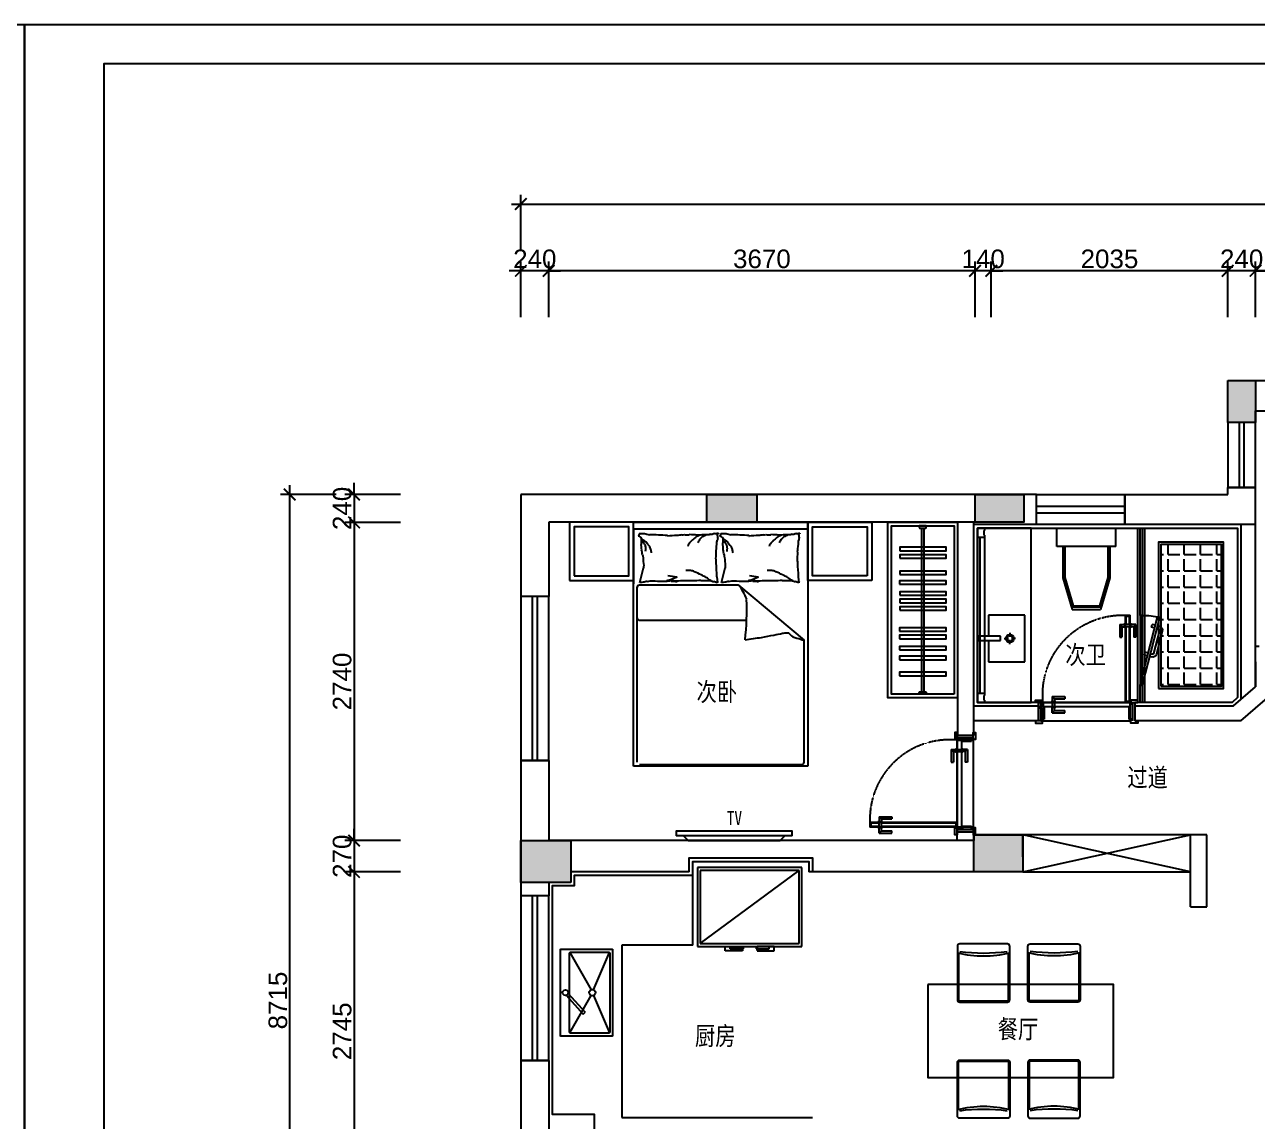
# Model space of a CAD drawing. Header units: millimetres. Extents: x 148889 to 229003, y -70503 to 111106.
# Drawn here: x 196937 to 207548, y -269 to 9174 of the extents above; entities that cross this region are included whole.
import ezdxf
from ezdxf.lldxf.tags import DXFTag

# ---------------------------------------------------------------- set-up
doc = ezdxf.new("R2010")
doc.units = ezdxf.units.MM
doc.header["$PDMODE"] = 3
doc.linetypes.add('DASHED2', pattern=[0.375, 0.25, -0.125])
doc.linetypes.add('HIDDEN', pattern=[0.375, 0.25, -0.125])
for name, color, linetype in [('8', 8, 'Continuous'), ('C-门套', 16, 'Continuous'), ('F-地坪3(地台)', 6, 'Continuous'), ('P-原墙线', 7, 'Continuous'), ('P-固定家具1(到顶)', 3, 'Continuous'), ('P-固定家具2(不到顶)', 2, 'Continuous'), ('P-外部尺寸', 44, 'Continuous'), ('P-完成面', 1, 'Continuous'), ('P-文字', 3, 'Continuous'), ('P-新墙线', 4, 'Continuous'), ('P-洁具', 3, 'Continuous'), ('P-活动家具', 3, 'Continuous'), ('P-窗', 3, 'Continuous'), ('P-门', 1, 'Continuous'), ('P-门套', 1, 'Continuous'), ('大墨图框', 4, 'Continuous')]:
    doc.layers.add(name, color=color, linetype=linetype)
doc.styles.add('Arial', font='arial.ttf')
doc.styles.add('H1', font='SimSun.ttf')
tags = doc.linetypes.add('ACAD_ISO03W100', pattern=[30, 12, -18]).pattern_tags.tags
tags[6:7] = [DXFTag(74, 4), DXFTag(75, 0), DXFTag(340, '0'), DXFTag(46, 1.0), DXFTag(50, 0.0), DXFTag(44, 0.0), DXFTag(45, 0.0)]
tags[4:5] = [DXFTag(74, 4), DXFTag(75, 0), DXFTag(340, '0'), DXFTag(46, 1.0), DXFTag(50, 0.0), DXFTag(44, 0.0), DXFTag(45, 0.0)]
doc.dimstyles.new('1比80', dxfattribs={"dimscale": 80, "dimtxt": 2, "dimasz": 1.25, "dimexe": 1, "dimexo": 1, "dimgap": 0.25, "dimtad": 1, "dimdec": 0, "dimrnd": 0.005, "dimzin": 0, "dimdsep": 46, "dimtxsty": 'Arial', "dimblk": 'ARCHTICK', "dimcen": 0.125, "dimdle": 1, "dimclrd": 44, "dimclre": 44, "dimclrt": 50, "dimadec": 0, "dimazin": 0, "dimtfac": 1, "dimtdec": 0, "dimtix": 1, "dimtmove": 2, "dimatfit": 3, "dimldrblk": 'DOT', "dimfxl": 5, "dimfxlon": 1, "dimtvp": 1, "dimtolj": 1, "dimtzin": 0, "dimarcsym": 0})

# ---------------------------------------------------------------- blocks, each defined once
blk = doc.blocks.new('_ArchTick')
at = {"color": 0, "linetype": 'ByBlock', "const_width": 0.15}
blk.add_lwpolyline([(-0.5, -0.5), (0.5, 0.5)], dxfattribs=at)
blk = doc.blocks.new('*D194')
at = {"layer": 'Defpoints', "color": 0}
for p in [(207293, 7054), (207293, 6108), (207533, 6108)]:
    blk.add_point(p, dxfattribs=at)
at = {"layer": 'P-外部尺寸', "color": 44, "lineweight": -2}
for p, q in [((207293, 6654), (207293, 7134)), ((207533, 6654), (207533, 7134)), ((207293, 7054), (207193, 7054)), ((207533, 7054), (207293, 7054)), ((207533, 7054), (207633, 7054))]:
    blk.add_line(p, q, dxfattribs=at)
at = {"layer": 'P-外部尺寸', "color": 44, "lineweight": -2, "xscale": 100, "yscale": 100, "zscale": 100}
blk.add_blockref('_ArchTick', (207293, 7054), dxfattribs=at)
at = {"layer": 'P-外部尺寸', "color": 44, "lineweight": -2, "xscale": 100, "yscale": 100, "zscale": 100, "rotation": 180}
blk.add_blockref('_ArchTick', (207533, 7054), dxfattribs=at)
at = {"layer": 'P-外部尺寸', "color": 50, "insert": (207413, 7156), "char_height": 160, "attachment_point": 5, "style": 'Arial'}
blk.add_mtext('\\A1;240', dxfattribs=at)
blk = doc.blocks.new('_Dot')
at = {"color": 0, "linetype": 'ByBlock', "lineweight": -2}
blk.add_line((-0.5, 0), (-1, 0), dxfattribs=at)
at = {"color": 0, "linetype": 'ByBlock', "const_width": 0.5}
blk.add_lwpolyline([(-0.25, 0, 1), (0.25, 0, 1)], format="xyb", close=True, dxfattribs=at)
blk = doc.blocks.new('*D195')
at = {"layer": 'Defpoints', "color": 0}
for p in [(205258, 7054), (207293, 6108), (205258, 4868)]:
    blk.add_point(p, dxfattribs=at)
at = {"layer": 'P-外部尺寸', "color": 44, "lineweight": -2}
for p, q in [((205258, 6654), (205258, 7134)), ((207293, 6654), (207293, 7134)), ((207373, 7054), (205178, 7054))]:
    blk.add_line(p, q, dxfattribs=at)
at = {"layer": 'P-外部尺寸', "color": 44, "lineweight": -2, "xscale": 100, "yscale": 100, "zscale": 100, "rotation": 180}
blk.add_blockref('_ArchTick', (205258, 7054), dxfattribs=at)
at = {"layer": 'P-外部尺寸', "color": 44, "lineweight": -2, "xscale": 100, "yscale": 100, "zscale": 100}
blk.add_blockref('_ArchTick', (207293, 7054), dxfattribs=at)
at = {"layer": 'P-外部尺寸', "color": 50, "insert": (206275, 7156), "char_height": 160, "attachment_point": 5, "style": 'Arial'}
blk.add_mtext('\\A1;2035', dxfattribs=at)
blk = doc.blocks.new('*D196')
at = {"layer": 'Defpoints', "color": 0}
for p in [(205118, 7054), (205118, 4888), (205258, 4868)]:
    blk.add_point(p, dxfattribs=at)
at = {"layer": 'P-外部尺寸', "color": 44, "lineweight": -2}
for p, q in [((205118, 6654), (205118, 7134)), ((205258, 6654), (205258, 7134)), ((205118, 7054), (205018, 7054)), ((205258, 7054), (205118, 7054)), ((205258, 7054), (205358, 7054))]:
    blk.add_line(p, q, dxfattribs=at)
at = {"layer": 'P-外部尺寸', "color": 44, "lineweight": -2, "xscale": 100, "yscale": 100, "zscale": 100}
blk.add_blockref('_ArchTick', (205118, 7054), dxfattribs=at)
at = {"layer": 'P-外部尺寸', "color": 44, "lineweight": -2, "xscale": 100, "yscale": 100, "zscale": 100, "rotation": 180}
blk.add_blockref('_ArchTick', (205258, 7054), dxfattribs=at)
at = {"layer": 'P-外部尺寸', "color": 50, "insert": (205188, 7156), "char_height": 160, "attachment_point": 5, "style": 'Arial'}
blk.add_mtext('\\A1;140', dxfattribs=at)
blk = doc.blocks.new('*D197')
at = {"layer": 'Defpoints', "color": 0}
for p in [(201448, 7054), (201448, 4888), (205118, 4888)]:
    blk.add_point(p, dxfattribs=at)
at = {"layer": 'P-外部尺寸', "color": 44, "lineweight": -2}
for p, q in [((201448, 6654), (201448, 7134)), ((205118, 6654), (205118, 7134)), ((205198, 7054), (201368, 7054))]:
    blk.add_line(p, q, dxfattribs=at)
at = {"layer": 'P-外部尺寸', "color": 44, "lineweight": -2, "xscale": 100, "yscale": 100, "zscale": 100, "rotation": 180}
blk.add_blockref('_ArchTick', (201448, 7054), dxfattribs=at)
at = {"layer": 'P-外部尺寸', "color": 44, "lineweight": -2, "xscale": 100, "yscale": 100, "zscale": 100}
blk.add_blockref('_ArchTick', (205118, 7054), dxfattribs=at)
at = {"layer": 'P-外部尺寸', "color": 50, "insert": (203283, 7156), "char_height": 160, "attachment_point": 5, "style": 'Arial'}
blk.add_mtext('\\A1;3670', dxfattribs=at)
blk = doc.blocks.new('*D198')
at = {"layer": 'Defpoints', "color": 0}
for p in [(201208, 7054), (201208, 4888), (201448, 4888)]:
    blk.add_point(p, dxfattribs=at)
at = {"layer": 'P-外部尺寸', "color": 44, "lineweight": -2}
for p, q in [((201208, 6654), (201208, 7134)), ((201448, 6654), (201448, 7134)), ((201208, 7054), (201108, 7054)), ((201448, 7054), (201208, 7054)), ((201448, 7054), (201548, 7054))]:
    blk.add_line(p, q, dxfattribs=at)
at = {"layer": 'P-外部尺寸', "color": 44, "lineweight": -2, "xscale": 100, "yscale": 100, "zscale": 100}
blk.add_blockref('_ArchTick', (201208, 7054), dxfattribs=at)
at = {"layer": 'P-外部尺寸', "color": 44, "lineweight": -2, "xscale": 100, "yscale": 100, "zscale": 100, "rotation": 180}
blk.add_blockref('_ArchTick', (201448, 7054), dxfattribs=at)
at = {"layer": 'P-外部尺寸', "color": 50, "insert": (201328, 7156), "char_height": 160, "attachment_point": 5, "style": 'Arial'}
blk.add_mtext('\\A1;240', dxfattribs=at)
blk = doc.blocks.new('*D199')
at = {"layer": 'Defpoints', "color": 0}
for p in [(201992, 5128), (199772, 4888), (201992, 4888)]:
    blk.add_point(p, dxfattribs=at)
at = {"layer": 'P-外部尺寸', "color": 44, "lineweight": -2}
for p, q in [((199772, 5128), (199772, 5228)), ((200172, 5128), (199692, 5128)), ((199772, 5128), (199772, 4888)), ((200172, 4888), (199692, 4888)), ((199772, 4888), (199772, 4788))]:
    blk.add_line(p, q, dxfattribs=at)
at = {"layer": 'P-外部尺寸', "color": 44, "lineweight": -2, "xscale": 100, "yscale": 100, "zscale": 100}
for p, rotation in [((199772, 5128), 270), ((199772, 4888), 90)]:
    blk.add_blockref('_ArchTick', p, dxfattribs=dict(at, rotation=rotation))
at = {"layer": 'P-外部尺寸', "color": 50, "insert": (199670, 5008), "char_height": 160, "attachment_point": 5, "rotation": 90, "style": 'Arial'}
blk.add_mtext('\\A1;240', dxfattribs=at)
blk = doc.blocks.new('*D200')
at = {"layer": 'Defpoints', "color": 0}
for p in [(201992, 4888), (199772, 2148), (202657, 2148)]:
    blk.add_point(p, dxfattribs=at)
at = {"layer": 'P-外部尺寸', "color": 44, "lineweight": -2}
for p, q in [((200172, 4888), (199692, 4888)), ((199772, 4968), (199772, 2068)), ((200172, 2148), (199692, 2148))]:
    blk.add_line(p, q, dxfattribs=at)
at = {"layer": 'P-外部尺寸', "color": 44, "lineweight": -2, "xscale": 100, "yscale": 100, "zscale": 100}
for p, rotation in [((199772, 4888), 90), ((199772, 2148), 270)]:
    blk.add_blockref('_ArchTick', p, dxfattribs=dict(at, rotation=rotation))
at = {"layer": 'P-外部尺寸', "color": 50, "insert": (199670, 3518), "char_height": 160, "attachment_point": 5, "rotation": 90, "style": 'Arial'}
blk.add_mtext('\\A1;2740', dxfattribs=at)
blk = doc.blocks.new('*D201')
at = {"layer": 'Defpoints', "color": 0}
for p in [(202657, 2148), (199772, 1878), (202657, 1878)]:
    blk.add_point(p, dxfattribs=at)
at = {"layer": 'P-外部尺寸', "color": 44, "lineweight": -2}
for p, q in [((199772, 2148), (199772, 2248)), ((200172, 2148), (199692, 2148)), ((199772, 2148), (199772, 1878)), ((200172, 1878), (199692, 1878)), ((199772, 1878), (199772, 1778))]:
    blk.add_line(p, q, dxfattribs=at)
at = {"layer": 'P-外部尺寸', "color": 44, "lineweight": -2, "xscale": 100, "yscale": 100, "zscale": 100}
for p, rotation in [((199772, 2148), 270), ((199772, 1878), 90)]:
    blk.add_blockref('_ArchTick', p, dxfattribs=dict(at, rotation=rotation))
at = {"layer": 'P-外部尺寸', "color": 50, "insert": (199670, 2013), "char_height": 160, "attachment_point": 5, "rotation": 90, "style": 'Arial'}
blk.add_mtext('\\A1;270', dxfattribs=at)
blk = doc.blocks.new('*D202')
at = {"layer": 'Defpoints', "color": 0}
for p in [(202657, 1878), (199772, -867), (202477, -867)]:
    blk.add_point(p, dxfattribs=at)
at = {"layer": 'P-外部尺寸', "color": 44, "lineweight": -2}
for p, q in [((199772, 1958), (199772, -947)), ((200172, 1878), (199692, 1878)), ((200172, -867), (199692, -867))]:
    blk.add_line(p, q, dxfattribs=at)
at = {"layer": 'P-外部尺寸', "color": 44, "lineweight": -2, "xscale": 100, "yscale": 100, "zscale": 100}
for p, rotation in [((199772, 1878), 90), ((199772, -867), 270)]:
    blk.add_blockref('_ArchTick', p, dxfattribs=dict(at, rotation=rotation))
at = {"layer": 'P-外部尺寸', "color": 50, "insert": (199670, 506), "char_height": 160, "attachment_point": 5, "rotation": 90, "style": 'Arial'}
blk.add_mtext('\\A1;2745', dxfattribs=at)
blk = doc.blocks.new('*D206')
at = {"layer": 'Defpoints', "color": 0}
for p in [(199218, 5128), (200172, 5128), (200172, -3587)]:
    blk.add_point(p, dxfattribs=at)
at = {"layer": 'P-外部尺寸', "color": 44, "lineweight": -2}
for p, q in [((199218, -3667), (199218, 5208)), ((199618, 5128), (199138, 5128)), ((199618, -3587), (199138, -3587))]:
    blk.add_line(p, q, dxfattribs=at)
at = {"layer": 'P-外部尺寸', "color": 44, "lineweight": -2, "xscale": 100, "yscale": 100, "zscale": 100}
for p, rotation in [((199218, 5128), 90), ((199218, -3587), 270)]:
    blk.add_blockref('_ArchTick', p, dxfattribs=dict(at, rotation=rotation))
at = {"layer": 'P-外部尺寸', "color": 50, "insert": (199117, 771), "char_height": 160, "attachment_point": 5, "rotation": 90, "style": 'Arial'}
blk.add_mtext('\\A1;8715', dxfattribs=at)
blk = doc.blocks.new('*D207')
at = {"layer": 'Defpoints', "color": 0}
for p in [(215033, 7629), (201208, 6654), (215033, 6654)]:
    blk.add_point(p, dxfattribs=at)
at = {"layer": 'P-外部尺寸', "color": 44, "lineweight": -2}
for p, q in [((201208, 7229), (201208, 7709)), ((215033, 7229), (215033, 7709)), ((201128, 7629), (215113, 7629))]:
    blk.add_line(p, q, dxfattribs=at)
at = {"layer": 'P-外部尺寸', "color": 44, "lineweight": -2, "xscale": 100, "yscale": 100, "zscale": 100, "rotation": 180}
blk.add_blockref('_ArchTick', (201208, 7629), dxfattribs=at)
at = {"layer": 'P-外部尺寸', "color": 44, "lineweight": -2, "xscale": 100, "yscale": 100, "zscale": 100}
blk.add_blockref('_ArchTick', (215033, 7629), dxfattribs=at)
at = {"layer": 'P-外部尺寸', "color": 50, "insert": (208120, 7730), "char_height": 160, "attachment_point": 5, "style": 'Arial'}
blk.add_mtext('\\A1;13825', dxfattribs=at)
blk = doc.blocks.new('*D210')
at = {"layer": 'Defpoints', "color": 0}
for p in [(207533, 7054), (207533, 6108), (209393, 5848)]:
    blk.add_point(p, dxfattribs=at)
at = {"layer": 'P-外部尺寸', "color": 44, "lineweight": -2}
for p, q in [((207533, 6654), (207533, 7134)), ((209393, 6654), (209393, 7134)), ((209473, 7054), (207453, 7054))]:
    blk.add_line(p, q, dxfattribs=at)
at = {"layer": 'P-外部尺寸', "color": 44, "lineweight": -2, "xscale": 100, "yscale": 100, "zscale": 100, "rotation": 180}
blk.add_blockref('_ArchTick', (207533, 7054), dxfattribs=at)
at = {"layer": 'P-外部尺寸', "color": 44, "lineweight": -2, "xscale": 100, "yscale": 100, "zscale": 100}
blk.add_blockref('_ArchTick', (209393, 7054), dxfattribs=at)
at = {"layer": 'P-外部尺寸', "color": 50, "insert": (208463, 7156), "char_height": 160, "attachment_point": 5, "style": 'Arial'}
blk.add_mtext('\\A1;1860', dxfattribs=at)
blk = doc.blocks.new('A$C0BB32EA6')
at = {"color": 250}
blk.add_arc((224, 2013), 1591, 262.6127, 277.3873, dxfattribs=at)
at = {"layer": 'P-活动家具'}
for p, q in [((0, 480), (0, 118)), ((430, 500), (20, 500)), ((450, 118), (450, 480)), ((0, 118), (0, 20)), ((450, 20), (450, 118)), ((20, 0), (430, 0))]:
    blk.add_line(p, q, dxfattribs=at)
at = {"layer": 'P-活动家具', "color": 250}
for p, q in [((10, 422), (10, 20)), ((440, 20), (440, 422)), ((20, 10), (430, 10))]:
    blk.add_line(p, q, dxfattribs=at)
at = {"layer": 'P-活动家具'}
for centre, radius, start, end in [((20, 480), 20, 90, 180), ((430, 480), 20, 0, 90), ((225, 1334), 937, 256.11, 283.89), ((20, 20), 20, 180, 270), ((430, 20), 20, 270, 0)]:
    blk.add_arc(centre, radius, start, end, dxfattribs=at)
at = {"layer": 'P-活动家具', "color": 250}
for centre, start, end in [((20, 20), 180, 270), ((430, 20), 270, 0)]:
    blk.add_arc(centre, 10, start, end, dxfattribs=at)
blk = doc.blocks.new('A$C323B2213')
at = {"layer": 'P-活动家具'}
blk.add_lwpolyline([(0, 1150), (0, 350), (1600, 350), (1600, 1150)], close=True, dxfattribs=at)
blk.add_blockref('A$C0BB32EA6', (256, 1000), dxfattribs=at)
at = {"layer": 'P-活动家具', "xscale": -1}
blk.add_blockref('A$C0BB32EA6', (1312, 1000), dxfattribs=at)
at = {"layer": 'P-活动家具', "xscale": -1, "rotation": 180}
blk.add_blockref('A$C0BB32EA6', (256, 500), dxfattribs=at)
at = {"layer": 'P-活动家具', "rotation": 180}
blk.add_blockref('A$C0BB32EA6', (1312, 500), dxfattribs=at)
blk = doc.blocks.new('A$C32C90617')
at = {"layer": 'P-活动家具'}
for p, q in [((900, 680), (0, 680)), ((0, 680), (0, 0)), ((239, 718), (239, 680)), ((387, 718), (239, 718)), ((239, 680), (387, 680)), ((387, 680), (387, 718)), ((513, 718), (661, 718)), ((513, 680), (513, 718)), ((661, 680), (513, 680)), ((661, 718), (661, 680)), ((900, 0), (900, 680)), ((0, 0), (900, 0))]:
    blk.add_line(p, q, dxfattribs=at)
at = {"layer": 'P-活动家具', "color": 252}
for p, q in [((875, 655), (25, 655)), ((875, 655), (25, 25)), ((25, 655), (25, 25)), ((283, 699), (283, 680)), ((394, 699), (283, 699)), ((394, 680), (394, 699)), ((506, 699), (617, 699)), ((506, 680), (506, 699)), ((617, 699), (617, 680)), ((875, 25), (875, 655)), ((25, 25), (875, 25))]:
    blk.add_line(p, q, dxfattribs=at)
blk = doc.blocks.new('A$C5B623725')
at = {"layer": 'P-固定家具2(不到顶)', "color": 3}
blk.add_lwpolyline([(5, 450), (745, 450, -0.414214), (750, 445), (750, 5, -0.414214), (745, 0), (5, 0, -0.414214), (0, 5), (0, 445, -0.414214)], format="xyb", close=True, dxfattribs=at)
at = {"layer": 'P-活动家具', "color": 252}
for p, q in [((28, 367), (350, 186)), ((352, 401), (190, 253)), ((368, 384), (207, 237)), ((722, 367), (400, 186)), ((190, 253), (207, 237)), ((350, 165), (28, 28)), ((400, 165), (722, 28))]:
    blk.add_line(p, q, dxfattribs=at)
blk.add_lwpolyline([(35, 370), (715, 370, -0.414214), (725, 360), (725, 35, -0.414214), (715, 25), (35, 25, -0.414214), (25, 35), (25, 360, -0.414214)], format="xyb", close=True, dxfattribs=at)
for centre, radius in [((375, 407), 24.2), ((375, 175), 26.9)]:
    blk.add_circle(centre, radius, dxfattribs=at)
blk = doc.blocks.new('A$C224B1EEF')
at = {"color": 252}
for p, q in [((60, 427), (134, 679)), ((69, 426), (141, 671)), ((373, 679), (134, 679)), ((366, 671), (141, 671)), ((439, 426), (366, 671)), ((448, 427), (373, 679)), ((60, 160), (60, 427)), ((69, 160), (69, 426)), ((439, 160), (439, 426)), ((448, 160), (448, 427))]:
    blk.add_line(p, q, dxfattribs=at)
at = {"layer": '8'}
for p, q in [((0, 160), (507, 160)), ((0, 160), (0, 1)), ((0, 160), (0, 1)), ((507, 160), (507, 1)), ((507, 160), (507, 1)), ((507, 1), (0, 1))]:
    blk.add_line(p, q, dxfattribs=at)
at = {"layer": 'P-固定家具2(不到顶)', "color": 3}
for p, q in [((51, 429), (132, 701)), ((376, 701), (132, 701)), ((456, 429), (376, 701)), ((51, 160), (51, 429)), ((456, 160), (456, 429))]:
    blk.add_line(p, q, dxfattribs=at)
blk = doc.blocks.new('A$C6B365CFD')
at = {"layer": 'P-活动家具'}
for p, q in [((550, 0), (550, 2100)), ((550, 2100), (2050, 2100)), ((550, 2044), (2050, 2044)), ((2050, 2100), (2050, 0)), ((2050, 0), (550, 0))]:
    blk.add_line(p, q, dxfattribs=at)
at = {"layer": 'P-活动家具', "color": 252}
for p, q in [((550, 2044), (550, 1569)), ((2050, 2044), (2050, 1569)), ((613, 1615), (636, 1707)), ((1315, 1615), (1338, 1707)), ((605, 1582), (613, 1615)), ((1307, 1582), (1315, 1615)), ((579, 1537), (579, 36)), ((1454, 1559), (601, 1559)), ((1454, 1559), (2018, 1085)), ((601, 1257), (1523, 1257)), ((2018, 36), (2018, 1085)), ((601, 14), (1996, 14))]:
    blk.add_line(p, q, dxfattribs=at)
at = {"layer": 'P-活动家具'}
for points in [[(0, 1600), (550, 1600), (550, 2100), (0, 2100)], [(2600, 1600), (2050, 1600), (2050, 2100), (2600, 2100)]]:
    blk.add_lwpolyline(points, close=True, dxfattribs=at)
at = {"layer": 'P-活动家具', "color": 252}
for points in [[(40, 1640), (510, 1640), (510, 2060), (40, 2060)], [(2560, 1640), (2090, 1640), (2090, 2060), (2560, 2060)]]:
    blk.add_lwpolyline(points, close=True, dxfattribs=at)
for points in [[(618, 1944, 0.05369), (633, 1929, 0.070312), (642, 1915, 0.015448), (647, 1906, 0.013244), (651, 1895, 0.082127), (654, 1875, 0.064164), (651, 1849)], [(619, 1961, 0.077379), (658, 1933, 0.077379), (686, 1895, 0.047525), (697, 1867, 0.047525), (703, 1838)], [(1123, 1990, -0.027842), (1096, 1979, -0.048685), (1082, 1970, -0.023666), (1051, 1943, -0.031223), (1030, 1920, -0.046801), (1025, 1911, -0.023191), (1016, 1893)], [(1214, 1997, -0.088153), (1175, 1993, -0.088153), (1141, 1976, -0.077547), (1117, 1952, -0.077547), (1101, 1922)], [(1320, 1944, 0.05369), (1335, 1929, 0.070312), (1344, 1915, 0.015448), (1349, 1906, 0.013244), (1353, 1895, 0.082127), (1356, 1875, 0.064164), (1353, 1849)], [(1321, 1961, 0.077379), (1360, 1933, 0.077379), (1388, 1895, 0.047525), (1399, 1867, 0.047525), (1405, 1838)], [(1825, 1990, -0.027842), (1798, 1979, -0.048685), (1784, 1970, -0.023666), (1753, 1943, -0.031223), (1732, 1920, -0.046801), (1726, 1911, -0.023191), (1717, 1893)], [(1916, 1997, -0.088153), (1877, 1993, -0.088153), (1843, 1976, -0.077547), (1819, 1952, -0.077547), (1803, 1922)], [(837, 1598, -0.009729), (868, 1608, -0.009729), (898, 1619, -0.007971), (922, 1629, -0.002711), (846, 1640)], [(1218, 1596, -0.016108), (1175, 1626, -0.024599), (1145, 1642, -0.009477), (1090, 1668, -0.015937), (1057, 1682, -0.072521), (1039, 1686, -0.033339), (999, 1686)], [(1539, 1598, -0.009729), (1570, 1608, -0.009729), (1600, 1619, -0.007971), (1624, 1629, -0.002711), (1548, 1640)], [(1920, 1596, -0.016108), (1877, 1626, -0.024599), (1847, 1642, -0.009477), (1792, 1668, -0.015937), (1759, 1682, -0.072521), (1741, 1686, -0.033339), (1701, 1686)], [(1511, 1089, -0.007297), (1652, 1109, -0.009508), (1759, 1129, -0.006616), (1832, 1145, 0.023828), (1852, 1149, 0.052541), (1884, 1148, 0.032755), (1920, 1113, 0.013133), (1957, 1103, 0.007859), (2018, 1085)]]:
    blk.add_lwpolyline(points, format="xyb", dxfattribs=at)
for centre, radius, start, end in [((586, 1997), 14.6, 281.2724, 26.5805), ((586, 1944), 38, 26.5805, 85.5998), ((599, 2103), 100, 270, 281.2724), ((73, 1962), 546, 353.7676, 360), ((645, 2182), 179, 261.5628, 270), ((736, 2329), 339, 254.256, 261.5628), ((545, -2388), 4384, 86.1196, 88.1502), ((839, 1983), 4.11, 303.6206, 49.8304), ((924, 1461), 525, 90.0039, 99.073), ((1028, 1407), 588, 96.0867, 100.1899), ((959, 2161), 169, 272.5386, 280.1899), ((1015, 2315), 322, 265.1982, 272.5386), ((1020, 1024), 970, 85.1982, 89.4243), ((1156, 331), 1660, 89.4243, 91.9079), ((1257, 1083), 912, 91.9079, 95.2592), ((1257, 1943), 59.9, 95.2592, 120.6513), ((1254, 2035), 32.1, 265.6975, 300.6513), ((255, 1990), 1015, 352.3191, 356.6312), ((1053, 1976), 220, 347.8905, 352.3191), ((1281, 2033), 27.9, 248.2117, 265.6975), ((1542, 1908), 273, 167.8905, 171.8665), ((1273, 2001), 4.75, 258.1069, 338.0096), ((1256, 1990), 17.3, 338.0096, 21.421), ((1308, 1979), 36.4, 171.8665, 201.421), ((1280, 2001), 2.58, 78.1069, 199.564), ((1282, 2007), 3.8, 199.564, 248.2117), ((1287, 1997), 14.6, 281.2724, 26.5805), ((1287, 1944), 38, 26.5805, 85.5998), ((1301, 2103), 100, 270, 281.2724), ((775, 1962), 546, 353.7676, 360), ((1346, 2182), 179, 261.5628, 270), ((1438, 2329), 339, 254.256, 261.5628), ((1247, -2388), 4384, 86.1196, 88.1502), ((1541, 1983), 4.11, 303.6206, 49.8304), ((1626, 1461), 525, 90.0039, 99.073), ((1730, 1407), 588, 96.0867, 100.1899), ((1660, 2161), 169, 272.5386, 280.1899), ((1717, 2315), 322, 265.1982, 272.5386), ((1722, 1024), 970, 85.1982, 89.4243), ((1858, 331), 1660, 89.4243, 91.9079), ((1959, 1083), 912, 91.9079, 95.2592), ((1959, 1943), 59.9, 95.2592, 120.6513), ((1956, 2035), 32.1, 265.6975, 300.6513), ((957, 1990), 1015, 352.3191, 356.6312), ((1754, 1976), 220, 347.8905, 352.3191), ((1982, 2033), 27.9, 248.2117, 265.6975), ((2243, 1908), 273, 167.8905, 171.8665), ((1975, 2001), 4.75, 258.1069, 338.0096), ((1958, 1990), 17.3, 338.0096, 21.421), ((2010, 1979), 36.4, 171.8665, 201.421), ((1982, 2001), 2.58, 78.1069, 199.564), ((1984, 2007), 3.8, 199.564, 248.2117), ((393, 1864), 227, 360, 9.6844), ((-339, 1657), 980, 9.6844, 12.1984), ((976, 1871), 352, 188.005, 192.1984), ((507, 1833), 754, 356.6312, 1.6331), ((1095, 1864), 227, 360, 9.6844), ((363, 1657), 980, 9.6844, 12.1984), ((1678, 1871), 352, 188.005, 192.1984), ((1209, 1833), 754, 356.6312, 1.6331), ((1363, 1831), 732, 182.6649, 188.005), ((711, 1710), 75.2, 165.9548, 182.6649), ((-255, 1707), 1517, 1.6331, 3.055), ((-13861, 824), 15151, 3.055, 3.5049), ((2065, 1831), 732, 182.6649, 188.005), ((1413, 1710), 75.2, 165.9548, 182.6649), ((447, 1707), 1517, 1.6331, 3.055), ((-13159, 824), 15151, 3.055, 3.5049), ((710, 1340), 255, 99.4841, 107.3864), ((653, 1724), 133, 276.4341, 287.3864), ((801, 3367), 1773, 266.5102, 271.9452), ((874, 1340), 256, 78.4414, 92.7491), ((816, 2861), 1269, 272.6935, 274.7658), ((997, 3054), 1465, 265.2338, 267.1624), ((881, 3089), 1493, 271.5355, 274.1282), ((1021, 7954), 6354, 269.7135, 270.9704), ((1209, 2891), 1293, 266.426, 269.7135), ((1239, 1756), 162, 257.131, 266.426), ((1251, 1639), 50.3, 242.7159, 257.131), ((917, 1570), 357, 3.5049, 9.9984), ((1293, 1586), 21.5, 163.3022, 189.9984), ((1412, 1340), 255, 99.4841, 107.3864), ((1355, 1724), 133, 276.4341, 287.3864), ((1503, 3367), 1773, 266.5102, 271.9452), ((1575, 1340), 256, 78.4414, 92.7491), ((1518, 2861), 1269, 272.6935, 274.7658), ((1699, 3054), 1465, 265.2338, 267.1624), ((1583, 3089), 1493, 271.5355, 274.1282), ((1723, 7954), 6354, 269.7135, 270.9704), ((1911, 2891), 1293, 266.426, 269.7135), ((1940, 1756), 162, 257.131, 266.426), ((1953, 1639), 50.3, 242.7159, 257.131), ((1618, 1570), 357, 3.5049, 9.9984), ((1995, 1586), 21.5, 163.3022, 189.9984), ((601, 1537), 22.2, 90, 180), ((605, 1581), 1.02, 345.9551, 94.0829), ((656, 1284), 301, 94.0829, 99.4841), ((1216, 1508), 85.3, 62.7159, 73.7788), ((1243, 1487), 97.2, 73.7788, 82.8796), ((1272, 1580), 1.47, 82.8796, 163.3022), ((1307, 1581), 1.02, 345.9551, 94.0829), ((1357, 1284), 301, 94.0829, 99.4841), ((1133, 1294), 417, 20.1488, 39.6445), ((1918, 1508), 85.3, 62.7159, 73.7788), ((1945, 1487), 97.2, 73.7788, 82.8796), ((1974, 1580), 1.47, 82.8796, 163.3022), ((-975, 1359), 2500, 353.7985, 1.7821), ((603, 1279), 22.2, 180, 270), ((1996, 36), 22.2, 270, 360)]:
    blk.add_arc(centre, radius, start, end, dxfattribs=at)
blk = doc.blocks.new('A$C404574AA')
at = {"layer": 'P-门', "color": 252, "linetype": 'ACAD_ISO03W100', "ltscale": 0.001}
for p, q in [((50, 753, 233), (50, 3, 233)), ((50, 753, 233), (90, 753, 233)), ((90, 753, 233), (90, 3, 233)), ((90, 3, 233), (90, 743, 233)), ((0, 83, 233), (0, 192, 233)), ((0, 192, 233), (19, 192, 233)), ((19, 102, 233), (19, 192, 233)), ((45, 112, 233), (45, 72, 233)), ((45, 112, 233), (50, 112, 233)), ((95, 112, 233), (90, 112, 233)), ((95, 112, 233), (95, 72, 233)), ((140, 192, 233), (121, 192, 233)), ((121, 102, 233), (121, 192, 233)), ((140, 83, 233), (140, 192, 233)), ((19, 102, 233), (0, 83, 233)), ((0, 83, 233), (45, 83, 233)), ((19, 102, 233), (45, 102, 233)), ((45, 72, 233), (50, 72, 233)), ((90, 102, 233), (50, 102, 233)), ((90, 83, 233), (50, 83, 233)), ((50, 3, 233), (90, 3, 233)), ((95, 72, 233), (90, 72, 233)), ((121, 102, 233), (95, 102, 233)), ((140, 83, 233), (95, 83, 233)), ((121, 102, 233), (140, 83, 233))]:
    blk.add_line(p, q, dxfattribs=at)
at = {"layer": 'P-门'}
for p, q in [((90, 753, 233), (840, 753, 233)), ((90, 713, 233), (90, 753, 233)), ((651, 803, 233), (651, 784, 233)), ((760, 803, 233), (651, 803, 233)), ((741, 784, 233), (651, 784, 233)), ((731, 758, 233), (731, 753, 233)), ((731, 758, 233), (771, 758, 233)), ((741, 784, 233), (760, 803, 233)), ((741, 784, 233), (741, 758, 233)), ((741, 753, 233), (741, 713, 233)), ((760, 803, 233), (760, 758, 233)), ((760, 753, 233), (760, 713, 233)), ((771, 758, 233), (771, 753, 233)), ((840, 713, 233), (840, 753, 233)), ((90, 713, 233), (840, 713, 233)), ((741, 682, 233), (651, 682, 233)), ((651, 663, 233), (651, 682, 233)), ((760, 663, 233), (651, 663, 233)), ((731, 708, 233), (731, 713, 233)), ((731, 708, 233), (771, 708, 233)), ((741, 682, 233), (741, 708, 233)), ((741, 682, 233), (760, 663, 233)), ((760, 663, 233), (760, 708, 233)), ((771, 708, 233), (771, 713, 233))]:
    blk.add_line(p, q, dxfattribs=at)
at = {"layer": 'P-门', "color": 252}
for p, q in [((100, 713, 233), (100, 753, 233)), ((100, 747, 233), (741, 747, 233)), ((760, 747, 233), (832, 747, 233)), ((832, 713, 233), (832, 753, 233)), ((100, 719, 233), (741, 719, 233)), ((760, 719, 233), (832, 719, 233))]:
    blk.add_line(p, q, dxfattribs=at)
at = {"layer": 'P-门', "color": 252, "linetype": 'DASHED2'}
blk.add_arc((155, 686, 233), 686, 264.5854, 2.2759, dxfattribs=at)
blk = doc.blocks.new('A$C3EAE0F3F')
at = {"layer": 'P-门'}
for p, q in [((600, 70, 0), (0, 70, 0)), ((0, 50), (0, 70, 0)), ((600, 50), (0, 50)), ((600, 70, 0), (600, 50))]:
    blk.add_line(p, q, dxfattribs=at)
at = {"layer": 'P-门', "color": 252}
for p, q in [((74, 70, 0), (74, 100, 0)), ((99, 100, 0), (74, 100, 0)), ((74, 50, 0), (74, 35, 0)), ((99, 70, 0), (99, 100, 0)), ((99, 50, 0), (99, 35, 0)), ((109, 25, 0), (312, 25, 0)), ((322, 70, 0), (322, 100, 0)), ((322, 100, 0), (347, 100, 0)), ((322, 50, 0), (322, 35, 0)), ((347, 70, 0), (347, 100, 0)), ((347, 50, 0), (347, 35, 0)), ((109, 0, 0), (312, 0, 0))]:
    blk.add_line(p, q, dxfattribs=at)
for centre, radius, start, end in [((511, 60), 511, 163.7678, 181.1194), ((109, 35, 0), 35, 180, 270), ((109, 35, 0), 10, 180, 270), ((312, 35, 0), 10, 270, 0), ((312, 35, 0), 35, 270, 0)]:
    blk.add_arc(centre, radius, start, end, dxfattribs=at)
blk = doc.blocks.new('A$C6DFF2702')
for p, q in [((0, 40), (1000, 40)), ((63, 40), (105, 0)), ((937, 40), (895, 0))]:
    blk.add_line(p, q)
for points in [[(0, 40), (0, 80), (1000, 80), (1000, 40)], [(895, 0), (105, 0)]]:
    blk.add_lwpolyline(points)
blk = doc.blocks.new('A$C435F4F1D')
at = {"layer": 'P-活动家具', "xscale": -1}
blk.add_blockref('A$C6DFF2702', (1000, 0), dxfattribs=at)
at = {"layer": 'P-文字', "style": 'H1', "width": 0.8}
blk.add_text('TV', height=120, dxfattribs=at).set_placement((437, 133))
blk = doc.blocks.new('sfbhsrdfbh')
at = {"layer": '大墨图框', "color": 4, "linetype": 'ByBlock', "ltscale": 100}
for points in [[(56.17, 280.38), (476.17, 280.38), (476.17, -16.59), (56.17, -16.59)], [(438.91, 274.48), (68.08, 274.48), (68.08, -8.51), (438.91, -8.51)]]:
    blk.add_lwpolyline(points, close=True, dxfattribs=at)

msp = doc.modelspace()

# ---------------------------------------------------------------- hatches: boundary and pattern name
at = {"layer": 'F-地坪3(地台)'}
h = msp.add_hatch(dxfattribs=at)
h.set_pattern_fill('ANGLE', color=252, scale=20, style=0)
h.set_pattern_definition([(0, (-1652.96, 0), (0, 139.7), [101.6, -38.1]), (90, (-1652.96, 0), (-139.7, 9e-15), [101.6, -38.1])])
h.paths.add_polyline_path([(207238, 4698.4), (206718, 4698.4), (206718, 3987, -0.2953816), (206730, 3950.9), (206718, 3904.8), (206718, 3478.4), (207238, 3478.4)])
at = {"layer": 'P-原墙线'}
h = msp.add_hatch(color=8, dxfattribs=at)
h.dxf.hatch_style = 1
h.paths.add_polyline_path([(213023, 6108.4), (213023, 5798.4), (213433, 5798.4), (213433, 6108.4)])
h.paths.add_polyline_path([(213323, 2638.4), (213023, 2638.4), (213023, 2138.4), (213323, 2138.4)])
h.paths.add_polyline_path([(213423, -1236.6), (213023, -1236.6), (213023, -1586.6), (213423, -1586.6)])
h.paths.add_polyline_path([(214593, -1586.6), (215243, -1586.6), (215243, -1236.6), (214593, -1236.6)])
h.paths.add_polyline_path([(208403, -3316.6), (208403, -3736.6), (208778, -3736.6), (208778, -3316.6)])
h.paths.add_polyline_path([(210848, -4886.6), (211123, -4886.6), (211123, -4556.6), (210848, -4556.6)])
h.paths.add_polyline_path([(214593, -4646.6), (214593, -4886.6), (215243, -4886.6), (215243, -4646.6)])
h.paths.add_polyline_path([(203228, -3196.6), (202748, -3196.6), (202748, -3586.6), (203228, -3586.6)])
h.paths.add_polyline_path([(201778, -1116.6), (201778, -866.6), (201208, -866.6), (201208, -1116.6)])
h.paths.add_polyline_path([(201208, 2148.4), (201208, 1788.4), (201638, 1788.4), (201638, 2148.4)])
h.paths.add_polyline_path([(205528, 1878.4), (205528, 2198.4), (205108, 2198.4), (205108, 1878.4)])
h.paths.add_polyline_path([(208313, 1878.4), (208638, 1878.4), (208638, 2508.4), (208313, 2508.4)])
h.paths.add_polyline_path([(207533, 6108.4), (207293, 6108.4), (207293, 5748.4), (207533, 5748.4)])
h.paths.add_polyline_path([(205538, 4888.4), (205538, 5128.4), (205118, 5128.4), (205118, 4888.4)])
h.paths.add_polyline_path([(203238, 5128.4), (202808, 5128.4), (202808, 4888.4), (203238, 4888.4)])

# ---------------------------------------------------------------- linework, layer by layer
at = {"layer": 'C-门套', "linetype": 'HIDDEN', "elevation": 116.6}
for points in [[(205703, 3178.4), (206453, 3178.4), (206453, 3338.4), (205703, 3338.4)], [(205103, 3013.4), (205103, 2263.4), (204963, 2263.4), (204963, 3013.4)]]:
    msp.add_lwpolyline(points, close=True, dxfattribs=at)
at = {"layer": 'F-地坪3(地台)'}
for p, q in [((206518, 3338.4), (206518, 4838.4)), ((206578, 3338.4), (206578, 4838.4))]:
    msp.add_line(p, q, dxfattribs=at)
at = {"layer": 'F-地坪3(地台)', "color": 252}
for points in [[(206698, 3458.4), (207258, 3458.4), (207258, 4718.4), (206698, 4718.4)], [(206718, 3478.4), (207238, 3478.4), (207238, 4698.4), (206718, 4698.4)]]:
    msp.add_lwpolyline(points, close=True, dxfattribs=at)
at = {"layer": 'P-原墙线'}
for p, q in [((207293, 6108.4), (215033, 6108.4)), ((207293, 5748.4), (207293, 6108.4)), ((207533, 5748.4), (207533, 5848.4)), ((207533, 5848.4), (209203, 5848.4)), ((207533, 5748.4), (207293, 5748.4)), ((205648, 5128.4), (201208, 5128.4)), ((201208, 5128.4), (201208, 4248.4)), ((205648, 4868.4), (205648, 5128.4)), ((206408, 4868.4), (206408, 5128.4)), ((206408, 5128.4), (207293, 5128.4)), ((207533, 5188.4), (207293, 5188.4)), ((207293, 5128.4), (207293, 5188.4)), ((207533, 4868.4), (207533, 5188.4)), ((207533, 3473.1), (207533, 5188.4)), ((205118, 4888.4), (201448, 4888.4)), ((201448, 4888.4), (201448, 4248.4)), ((205648, 4868.4), (205108, 4868.4)), ((207533, 4868.4), (206408, 4868.4)), ((207408, 3365.4), (207408, 4868.4)), ((201448, 4248.4), (201208, 4248.4)), ((205108, 3308.4), (205663, 3308.4)), ((205663, 3308.4), (205663, 3178.4)), ((206493, 3308.4), (207341.8, 3308.4)), ((205663, 3178.4), (205108, 3178.4)), ((207405.4, 3178.4), (206493, 3178.4, 116.6)), ((205098, 3053.4), (204968, 3053.4)), ((201448, 2838.4), (201208, 2838.4)), ((201208, 2838.4), (201208, 1673.4)), ((201448, 2838.4), (201448, 2148.4)), ((205108, 2148.4), (201448, 2148.4)), ((205528, 2198.4), (205108, 2198.4)), ((205108, 2198.4), (205108, 2148.4)), ((205528, 2008.4), (205528, 2198.4)), ((202658, 1878.4), (202658, 1998.4)), ((202658, 1998.4), (203718, 1998.4)), ((203718, 1998.4), (203718, 1878.4)), ((202658, 1878.4), (201638, 1878.4)), ((201638, 1878.4), (201638, 1788.4)), ((205528, 1878.4), (203688, 1878.4)), ((201638, 1788.4), (201448, 1788.4)), ((201448, 1788.4), (201448, 1673.4)), ((201448, 1673.4), (201208, 1673.4)), ((201448, 253.4), (201208, 253.4)), ((201208, 253.4), (201208, -1116.6)), ((201448, 253.4), (201448, -866.6))]:
    msp.add_line(p, q, dxfattribs=at)
for points in [[(207293, 6108.4), (207533, 6108.4), (207533, 5748.4), (207293, 5748.4)], [(203238, 4888.4), (202808, 4888.4), (202808, 5128.4), (203238, 5128.4)], [(205118, 5128.4), (205538, 5128.4), (205538, 4888.4), (205118, 4888.4)], [(201638, 1788.4), (201208, 1788.4), (201208, 2148.4), (201638, 2148.4)], [(205108, 2198.4), (205528, 2198.4), (205528, 1878.4), (205108, 1878.4)]]:
    msp.add_lwpolyline(points, close=True, dxfattribs=at)
at = {"layer": 'P-固定家具1(到顶)', "color": 252}
for p, q in [((204658, 4838.4), (204658, 3428.4)), ((204678, 4838.4), (204678, 3428.4)), ((205528, 1878.4), (206973, 2198.4)), ((206973, 1878.4), (205528, 2198.4))]:
    msp.add_line(p, q, dxfattribs=at)
at = {"layer": 'P-固定家具1(到顶)'}
for points in [[(204968, 3378.4), (204368, 3378.4), (204368, 4888.4), (204968, 4888.4)], [(206973, 2198.4), (205528, 2198.4), (205528, 1878.4), (206973, 1878.4)]]:
    msp.add_lwpolyline(points, close=True, dxfattribs=at)
at = {"layer": 'P-固定家具1(到顶)', "color": 252}
for points in [[(204938, 3408.4), (204398, 3408.4), (204398, 4858.4), (204938, 4858.4)], [(204469.8, 4643.6), (204869.8, 4643.6), (204869.8, 4673.6), (204469.8, 4673.6)], [(204469.8, 4579.5), (204869.8, 4579.5), (204869.8, 4609.5), (204469.8, 4609.5)], [(204469.8, 4438.1), (204869.8, 4438.1), (204869.8, 4468.1), (204469.8, 4468.1)], [(204468, 4354.5), (204868, 4354.5), (204868, 4384.5), (204468, 4384.5)], [(204469.8, 4260.4), (204869.8, 4260.4), (204869.8, 4290.4), (204469.8, 4290.4)], [(204469.8, 4196.3), (204869.8, 4196.3), (204869.8, 4226.3), (204469.8, 4226.3)], [(204469.8, 4131.6), (204869.8, 4131.6), (204869.8, 4161.6), (204469.8, 4161.6)], [(204468, 3950), (204868, 3950), (204868, 3980), (204468, 3980)], [(204468, 3885.9), (204868, 3885.9), (204868, 3915.9), (204468, 3915.9)], [(204468, 3789.9), (204868, 3789.9), (204868, 3819.9), (204468, 3819.9)], [(204468, 3705.5), (204868, 3705.5), (204868, 3735.5), (204468, 3735.5)], [(204468, 3567.9), (204868, 3567.9), (204868, 3597.9), (204468, 3597.9)]]:
    msp.add_lwpolyline(points, close=True, dxfattribs=at)
for points in [[(204638, 4858.4), (204638, 4843.4, 0.4142136), (204643, 4838.4), (204693, 4838.4, 0.4142136), (204698, 4843.4), (204698, 4858.4)], [(204638, 3408.4), (204638, 3423.4, -0.4142136), (204643, 3428.4), (204693, 3428.4, -0.4142136), (204698, 3423.4), (204698, 3408.4)]]:
    msp.add_lwpolyline(points, format="xyb", close=True, dxfattribs=at)
at = {"layer": 'P-固定家具2(不到顶)'}
for p, q in [((206538, 4087.4), (206538, 4838.4)), ((206558, 4087.4), (206558, 4838.4)), ((206538, 3338.4), (206538, 3487.4)), ((206558, 3338.4), (206558, 3487.4)), ((202688, 1248.4), (202688, 1848.4)), ((202078, 1248.4), (202078, -236.6)), ((202688, 1248.4), (202078, 1248.4)), ((202078, -236.6), (203718, -236.6))]:
    msp.add_line(p, q, dxfattribs=at)
at = {"layer": 'P-固定家具2(不到顶)', "color": 8}
msp.add_lwpolyline([(206538, 3487.4), (206558, 3487.4), (206558, 4087.4), (206538, 4087.4)], close=True, dxfattribs=at)
at = {"layer": 'P-完成面'}
for points in [[(205663, 3338.4), (205138, 3338.4), (205138, 4838.4), (207378, 4838.4), (207378, 3379.2), (207330.6, 3338.4), (206493, 3338.4)], [(202688, 1848.4), (202688, 1968.4), (203688, 1968.4), (203688, 1878.4)], [(202688, 1848.4), (201668, 1848.4), (201668, 1758.4), (201478, 1758.4), (201478, -206.6), (201838, -206.6), (201838, -836.6), (203688, -836.6), (203688, -836.6)]]:
    msp.add_lwpolyline(points, dxfattribs=at)
at = {"layer": 'P-新墙线'}
for p, q in [((204968, 4888.4), (204968, 3053.4)), ((205108, 3053.4), (205108, 4888.4)), ((207563, 3818.4), (207533, 3818.4)), ((207533, 3288.3), (207997.3, 3688.4)), ((207533, 3688.4), (207533, 3473.1)), ((207341.8, 3308.4), (207533, 3473.1)), ((207405.4, 3178.4), (207533, 3288.3)), ((204968, 3053.4), (205108, 3053.4)), ((207113, 2198.4), (206973, 2198.4)), ((206973, 1578.4), (206973, 2198.4)), ((207113, 1578.4), (207113, 2198.4)), ((206973, 1578.4), (207113, 1578.4))]:
    msp.add_line(p, q, dxfattribs=at)
at = {"layer": 'P-新墙线', "elevation": 116.6}
msp.add_lwpolyline([(204963, 2223.4), (205108, 2223.4), (205108, 2148.4), (204963, 2148.4)], close=True, dxfattribs=at)
at = {"layer": 'P-新墙线'}
msp.add_lwpolyline([(202658, 1878.4), (202658, 1998.4), (203718, 1998.4), (203718, 1878.4)], dxfattribs=at)
at = {"layer": 'P-洁具', "color": 252}
for p, q in [((205138, 4838.4), (205198, 4838.4)), ((205198, 4818.4), (205193, 4818.4)), ((205193, 4818.4), (205193, 4778.4)), ((205193, 4778.4), (205198, 4778.4)), ((205198, 4838.4), (205198, 4818.4)), ((205198, 4778.4), (205198, 4758.4)), ((205198, 4758.4), (205138, 4758.4)), ((205158, 4758.4), (205158, 3418.4)), ((205198, 4758.4), (205198, 3418.4)), ((205547.2, 4088.4), (205233, 4088.4)), ((205233, 4088.4), (205233, 3907.4)), ((205547.2, 3688.4), (205547.2, 4088.4)), ((205418, 3937.9), (205418, 3901.5)), ((205335.7, 3907.4), (205149.6, 3907.4)), ((205149.6, 3907.4), (205149.6, 3870.4)), ((205149.6, 3870.4), (205335.7, 3870.4)), ((205233, 3870.4), (205233, 3688.4)), ((205335.7, 3870.4), (205335.7, 3907.4)), ((205368.5, 3888.4), (205404.9, 3888.4)), ((205418, 3838.9), (205418, 3875.4)), ((205467.5, 3888.4), (205431, 3888.4)), ((205233, 3688.4), (205547.2, 3688.4)), ((205138, 3418.4), (205198, 3418.4)), ((205198, 3398.4), (205193, 3398.4)), ((205193, 3398.4), (205193, 3358.4)), ((205198, 3418.4), (205198, 3398.4)), ((205198, 3338.4), (205138, 3338.4)), ((205193, 3358.4), (205198, 3358.4)), ((205198, 3358.4), (205198, 3338.4))]:
    msp.add_line(p, q, dxfattribs=at)
at = {"layer": 'P-洁具', "color": 2}
msp.add_lwpolyline([(205602.2, 3338.4), (205602.2, 4838.4), (205138, 4838.4), (205138, 3338.4)], close=True, dxfattribs=at)
at = {"layer": 'P-洁具', "color": 252}
for radius in [35, 25]:
    msp.add_circle((205418, 3888.4), radius, dxfattribs=at)
at = {"layer": 'P-窗'}
for p, q in [((207393, 5188.4), (207393, 5748.4)), ((207433, 5748.4), (207433, 5188.4)), ((205648, 5028.4), (206408, 5028.4)), ((206408, 4968.4), (205648, 4968.4)), ((201308, 2838.4), (201308, 4248.4)), ((201348, 4248.4), (201348, 2838.4)), ((201308, 253.4), (201308, 1673.4)), ((201348, 1673.4), (201348, 253.4))]:
    msp.add_line(p, q, dxfattribs=at)
for points in [[(207293, 5188.4), (207533, 5188.4), (207533, 5748.4), (207293, 5748.4)], [(206408, 4868.4), (205648, 4868.4), (205648, 5128.4), (206408, 5128.4)], [(201208, 2838.4), (201448, 2838.4), (201448, 4248.4), (201208, 4248.4)], [(201208, 253.4), (201448, 253.4), (201448, 1673.4), (201208, 1673.4)]]:
    msp.add_lwpolyline(points, close=True, dxfattribs=at)
at = {"layer": 'P-门套'}
for p, q in [((205663, 3178.4), (205663, 3338.4)), ((205663, 3338.4), (205683, 3338.4)), ((205683, 3338.4), (205683, 3178.4)), ((205683, 3338.4), (205683, 3283.4)), ((205683, 3283.4), (205683, 3338.4)), ((205683, 3338.4), (205690, 3338.4)), ((205690, 3338.4, 116.6), (205690, 3323.4, 116.6)), ((205690, 3323.4, 116.6), (205698, 3323.4, 116.6)), ((205698, 3323.4, 116.6), (205698, 3338.4, 116.6)), ((205698, 3338.4, 116.6), (205703, 3338.4, 116.6)), ((205703, 3338.4, 116.6), (205703, 3293.4, 116.6)), ((205703, 3293.4, 116.6), (205703, 3178.4, 116.6)), ((206458, 3338.4, 233.2), (206453, 3338.4, 233.2)), ((206453, 3338.4, 233.2), (206453, 3293.4, 233.2)), ((206453, 3293.4, 233.2), (206453, 3178.4, 116.6)), ((206458, 3323.4, 233.2), (206458, 3338.4, 233.2)), ((206466, 3323.4, 233.2), (206458, 3323.4, 233.2)), ((206466, 3338.4, 233.2), (206466, 3323.4, 233.2)), ((206473, 3338.4, 116.6), (206473, 3178.4, 116.6)), ((206493, 3338.4, 116.6), (206493, 3178.4, 116.6)), ((205683, 3283.4), (205683, 3178.4)), ((205690, 3178.4, 116.6), (205690, 3193.4, 116.6)), ((205690, 3193.4, 116.6), (205698, 3193.4, 116.6)), ((205698, 3193.4, 116.6), (205698, 3178.4, 116.6)), ((205703, 3178.4, 116.6), (205703, 3193.4, 116.6)), ((205703, 3193.4, 116.6), (205703, 3178.4, 116.6)), ((206453, 3178.4, 116.6), (206453, 3193.4, 116.6)), ((206453, 3193.4, 116.6), (206453, 3178.4, 116.6)), ((206466, 3193.4, 116.6), (206458, 3193.4, 116.6)), ((206458, 3193.4, 116.6), (206458, 3178.4, 116.6)), ((206466, 3178.4, 116.6), (206466, 3193.4, 116.6)), ((205683, 3178.4), (205663, 3178.4)), ((205683, 3178.4), (205690, 3178.4)), ((205698, 3178.4, 116.6), (205703, 3178.4, 116.6)), ((206458, 3178.4, 116.6), (206453, 3178.4, 116.6)), ((204963, 3053.4), (205103, 3053.4)), ((204963, 3053.4), (204963, 3033.4)), ((204963, 3033.4), (205103, 3033.4)), ((204963, 3033.4), (205018, 3033.4)), ((204963, 3033.4), (204963, 3026.4)), ((204963, 3026.4, 116.6), (204978, 3026.4, 116.6)), ((204978, 3018.4, 116.6), (204963, 3018.4, 116.6)), ((204963, 3018.4, 116.6), (204963, 3013.4, 116.6)), ((204963, 3013.4, 116.6), (205008, 3013.4, 116.6)), ((204978, 3026.4, 116.6), (204978, 3018.4, 116.6)), ((205008, 3013.4, 116.6), (205103, 3013.4, 116.6)), ((205103, 3026.4, 116.6), (205088, 3026.4, 116.6)), ((205088, 3026.4, 116.6), (205088, 3018.4, 116.6)), ((205088, 3018.4, 116.6), (205103, 3018.4, 116.6)), ((205103, 3013.4, 116.6), (205088, 3013.4, 116.6)), ((205088, 3013.4, 116.6), (205103, 3013.4, 116.6)), ((205103, 3033.4), (205103, 3053.4)), ((205103, 3033.4), (205103, 3026.4)), ((205103, 3018.4, 116.6), (205103, 3013.4, 116.6)), ((204963, 2258.4, 233.2), (204963, 2263.4, 233.2)), ((204963, 2263.4, 233.2), (205008, 2263.4, 233.2)), ((204978, 2258.4, 233.2), (204963, 2258.4, 233.2)), ((204963, 2243.4, 116.6), (204963, 2250.4, 116.6)), ((204963, 2250.4, 233.2), (204978, 2250.4, 233.2)), ((204963, 2243.4, 116.6), (205103, 2243.4)), ((204963, 2223.4, 116.6), (204963, 2243.4, 116.6)), ((204963, 2243.4, 116.6), (205018, 2243.4, 116.6)), ((205018, 2243.4, 116.6), (204963, 2243.4, 116.6)), ((204978, 2250.4, 233.2), (204978, 2258.4, 233.2)), ((205008, 2263.4, 233.2), (205103, 2263.4, 116.6)), ((205018, 2243.4, 116.6), (205103, 2243.4)), ((205103, 2263.4, 116.6), (205088, 2263.4, 116.6)), ((205088, 2263.4, 116.6), (205103, 2263.4, 116.6)), ((205088, 2250.4, 116.6), (205088, 2258.4, 116.6)), ((205088, 2258.4, 116.6), (205103, 2258.4, 116.6)), ((205103, 2250.4, 116.6), (205088, 2250.4, 116.6)), ((205103, 2258.4, 116.6), (205103, 2263.4, 116.6)), ((205103, 2243.4), (205103, 2250.4)), ((205103, 2243.4), (205103, 2223.4)), ((204963, 2223.4, 192), (205103, 2223.4))]:
    msp.add_line(p, q, dxfattribs=at)
for points in [[(205690, 3338.4), (205638, 3338.4), (205638, 3358.4), (205698, 3358.4), (205698, 3338.4)], [(204963, 3026.4), (204963, 3078.4), (204943, 3078.4), (204943, 3018.4), (204963, 3018.4)], [(205103, 3026.4), (205103, 3078.4), (205123, 3078.4), (205123, 3018.4), (205103, 3018.4)], [(205690, 3178.4), (205638, 3178.4), (205638, 3158.4), (205698, 3158.4), (205698, 3178.4)], [(206493, 3178.4), (206518, 3178.4), (206518, 3158.4), (206458, 3158.4), (206458, 3178.4)], [(205103, 2250.4), (205103, 2198.4), (205123, 2198.4), (205123, 2258.4), (205103, 2258.4)]]:
    msp.add_lwpolyline(points, dxfattribs=at)
at = {"layer": 'P-门套', "elevation": -116.6}
for points in [[(205713, 3193.4), (205703, 3193.4), (205703, 3293.4), (205713, 3293.4)], [(205088, 3003.4), (205088, 3013.4), (205008, 3013.4), (205008, 3003.4)]]:
    msp.add_lwpolyline(points, close=True, dxfattribs=at)
at = {"layer": 'P-门套'}
for points in [[(206443, 3193.4), (206453, 3193.4), (206453, 3293.4), (206443, 3293.4)], [(205088, 2273.4), (205088, 2263.4), (205008, 2263.4), (205008, 2273.4)]]:
    msp.add_lwpolyline(points, close=True, dxfattribs=at)
at = {"layer": 'P-门套', "elevation": 116.6}
for points in [[(206466, 3338.4), (206518, 3338.4), (206518, 3358.4), (206458, 3358.4), (206458, 3338.4)], [(204963, 2250.4), (204963, 2198.4), (204943, 2198.4), (204943, 2258.4), (204963, 2258.4)]]:
    msp.add_lwpolyline(points, dxfattribs=at)

# ---------------------------------------------------------------- block references
at = {"layer": 'P-固定家具1(到顶)', "color": 3, "rotation": 180}
msp.add_blockref('A$C32C90617', (203628, 1916), dxfattribs=at)
at = {"layer": 'P-活动家具'}
for name, p in [('A$C6B365CFD', (201628, 2788.4)), ('A$C435F4F1D', (202544.3, 2148.4)), ('A$C323B2213', (204710.3, -242.2))]:
    msp.add_blockref(name, p, dxfattribs=at)
for name, p, rotation in [('A$C224B1EEF', (206329.1, 4839.4), 180), ('A$C5B623725', (201998, 463.7), 90)]:
    msp.add_blockref(name, p, dxfattribs=dict(at, rotation=rotation))
at = {"layer": 'P-门', "xscale": -1}
for name, p, rotation in [('A$C404574AA', (205700, 3248.4, -116.6), 270), ('A$C3EAE0F3F', (206757.3, 4056), 75.44836342457911)]:
    msp.add_blockref(name, p, dxfattribs=dict(at, rotation=rotation))
at = {"layer": 'P-门', "rotation": 180}
msp.add_blockref('A$C404574AA', (205053, 3016.4, -116.6), dxfattribs=at)
at = {"layer": '大墨图框', "xscale": 57.19999999999709, "yscale": 57.19999999999709, "zscale": 57.2}
for p in [(169699.4, -6864.1), (193723.4, -6864.1)]:
    msp.add_blockref('sfbhsrdfbh', p, dxfattribs=at)

# ---------------------------------------------------------------- texts
at = {"layer": 'P-文字', "style": 'H1', "width": 0.8}
for s, p in [('次卫', (205895, 3668.3, 116.6)), ('次卧', (202720.6, 3348.9)), ('过道', (206428.6, 2610.9)), ('厨房 ', (202706.6, 386.9)), ('餐厅', (205313.2, 444.8))]:
    msp.add_text(s, height=160, dxfattribs=at).set_placement(p)

# ---------------------------------------------------------------- dimensions: what is measured, and where the dimension line sits
at = {"layer": 'P-外部尺寸'}
for base, p1, p2, picture, middle in [((215033, 7628.7), (201208, 6653.9), (215033, 6653.9), '*D207', (208120.5, 7730.5)), ((201208, 7053.9), (201448, 4888.4), (201208, 4888.4), '*D198', (201328, 7155.6)), ((201448, 7053.9), (205118, 4888.4), (201448, 4888.4), '*D197', (203283, 7155.7)), ((205118, 7053.9), (205258, 4868.4), (205118, 4888.4), '*D196', (205188, 7155.6)), ((205258, 7053.9), (207293, 6108.4), (205258, 4868.4), '*D195', (206275.5, 7155.7)), ((207293, 7053.9), (207533, 6108.4), (207293, 6108.4), '*D194', (207413, 7155.6)), ((207533, 7053.9), (209393, 5848.4), (207533, 6108.4), '*D210', (208463, 7155.6))]:
    dim = msp.add_linear_dim(base=base, p1=p1, p2=p2, dimstyle='1比80', dxfattribs=at)
    dim.commit()
    dim.dimension.update_dxf_attribs({"geometry": picture, "text_midpoint": middle})
for base, p1, p2, picture, middle in [((199218.4, 5128.4), (200171.9, -3586.6), (200171.9, 5128.4), '*D206', (199116.7, 770.9)), ((199771.9, 4888.4), (201991.7, 5128.4), (201991.7, 4888.4), '*D199', (199670.2, 5008.4)), ((199771.9, 2148.4), (201991.7, 4888.4), (202656.7, 2148.4), '*D200', (199670.2, 3518.4)), ((199771.9, 1878.4), (202656.7, 2148.4), (202656.7, 1878.4), '*D201', (199670.2, 2013.4)), ((199771.9, -866.6), (202656.7, 1878.4), (202476.7, -866.6), '*D202', (199670.2, 505.9))]:
    dim = msp.add_linear_dim(base=base, p1=p1, p2=p2, angle=90, dimstyle='1比80', dxfattribs=at)
    dim.commit()
    dim.dimension.update_dxf_attribs({"geometry": picture, "text_midpoint": middle})

doc.saveas('drawing.dxf')
